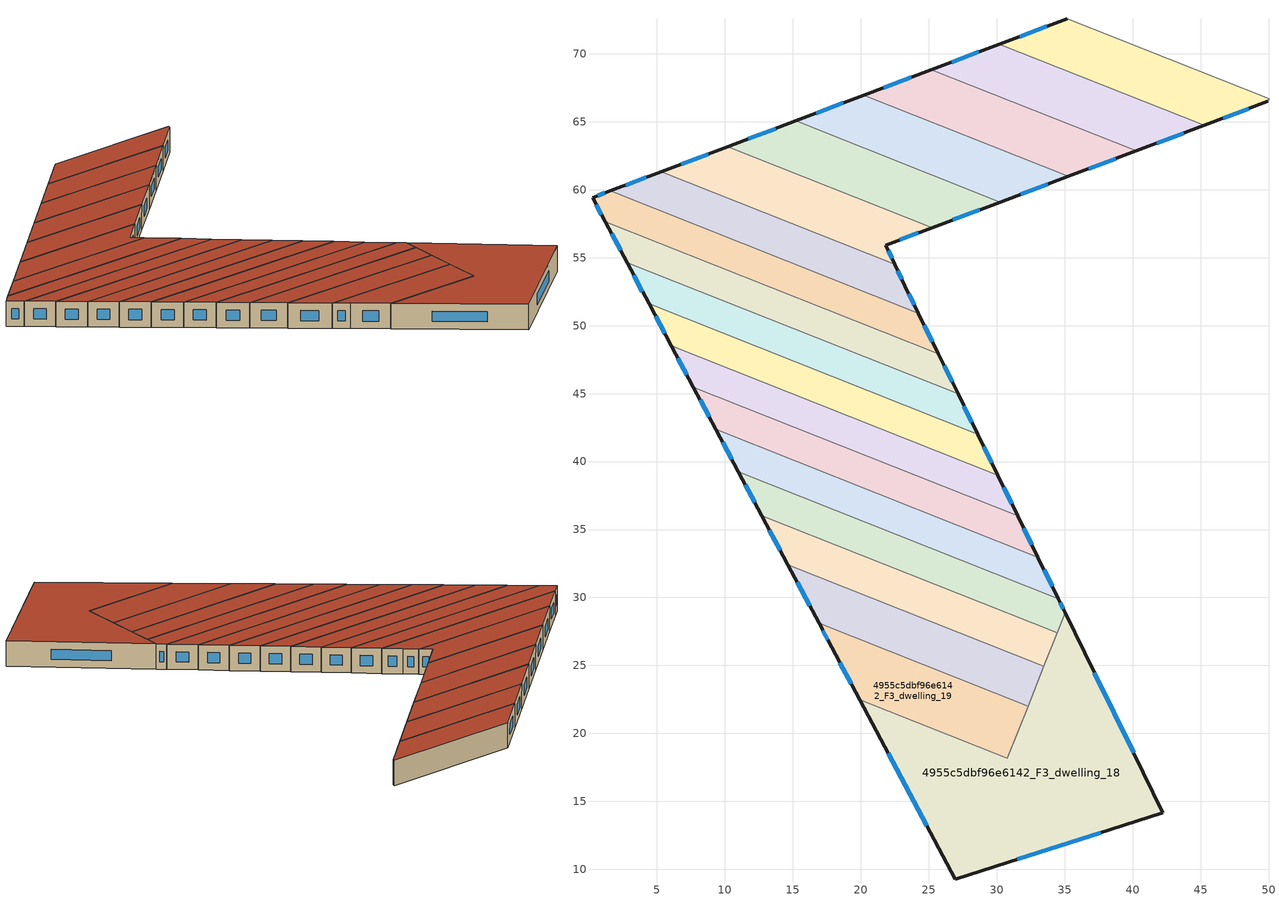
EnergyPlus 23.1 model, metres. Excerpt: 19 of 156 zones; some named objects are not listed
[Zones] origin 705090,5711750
4955c5dbf96e6142_F3_dwelling_18
 floor to 4955c5dbf96e6142_F2_dwelling_18 (EU_floor_Construction): 35.04,28.88 42.23,14.18 26.95,9.26 19.91,22.48 30.79,18.17 z9
 wall outside (EU_wall_Construction): 19.91,22.48 26.95,9.26 42.23,14.18 35.04,28.88 z9:12
 wall to 4955c5dbf96e6142_F3_dwelling_19 (EU_wall_Construction): 32.31,21.99 30.79,18.17 19.91,22.48 z9:12
 wall to 4955c5dbf96e6142_F3_dwelling_20 (EU_wall_Construction): 33.47,24.93 32.31,21.99 z9:12
 wall to 4955c5dbf96e6142_F3_dwelling_21 (EU_wall_Construction): 34.45,27.41 33.47,24.93 z9:12
 wall to 4955c5dbf96e6142_F3_dwelling_22 (EU_wall_Construction): 35.04,28.88 34.45,27.41 z9:12
 window (EU_Window_Construction): 40.08,18.58 37.19,24.48 / 31.52,10.73 37.66,12.71 / 22.02,18.53 24.84,13.22 z9.9:11.1
 roof outside (EU_roof_Construction): 42.23,14.18 35.04,28.88 30.79,18.17 19.91,22.48 26.95,9.26 z12
4955c5dbf96e6142_F3_dwelling_19
 floor to 4955c5dbf96e6142_F2_dwelling_19 (EU_floor_Construction): 32.31,21.99 30.79,18.17 19.91,22.48 17.85,26.35 16.93,28.09 z9
 wall outside (EU_wall_Construction): 16.93,28.09 17.85,26.35 19.91,22.48 z9:12
 wall to 4955c5dbf96e6142_F3_dwelling_20 (EU_wall_Construction): 32.31,21.99 16.93,28.09 z9:12
 window (EU_Window_Construction): 18.47,25.2 19.29,23.64 / 17.2,27.57 17.57,26.87 z9.9:11.1
 roof outside (EU_roof_Construction): 30.79,18.17 32.31,21.99 16.93,28.09 17.85,26.35 19.91,22.48 z12
4955c5dbf96e6142_F3_dwelling_20
 floor to 4955c5dbf96e6142_F2_dwelling_20 (EU_floor_Construction): 33.47,24.93 32.31,21.99 16.93,28.09 14.64,32.4 z9
 wall outside (EU_wall_Construction): 14.64,32.4 16.93,28.09 z9:12
 wall to 4955c5dbf96e6142_F3_dwelling_21 (EU_wall_Construction): 33.47,24.93 14.64,32.4 z9:12
 window (EU_Window_Construction): 15.32,31.11 16.24,29.38 z9.9:11.1
 roof outside (EU_roof_Construction): 32.31,21.99 33.47,24.93 14.64,32.4 16.93,28.09 z12
4955c5dbf96e6142_F3_dwelling_21
 floor to 4955c5dbf96e6142_F2_dwelling_21 (EU_floor_Construction): 34.45,27.41 33.47,24.93 14.64,32.4 12.71,36.03 z9
 wall outside (EU_wall_Construction): 12.71,36.03 14.64,32.4 z9:12
 wall to 4955c5dbf96e6142_F3_dwelling_22 (EU_wall_Construction): 34.45,27.41 12.71,36.03 z9:12
 window (EU_Window_Construction): 13.28,34.94 14.06,33.49 z9.9:11.1
 roof outside (EU_roof_Construction): 33.47,24.93 34.45,27.41 12.71,36.03 14.64,32.4 z12
4955c5dbf96e6142_F3_dwelling_22
 floor to 4955c5dbf96e6142_F2_dwelling_22 (EU_floor_Construction): 34.53,29.91 35.04,28.88 34.45,27.41 12.71,36.03 11,39.25 z9
 wall outside (EU_wall_Construction): 11,39.25 12.71,36.03 / 35.04,28.88 34.53,29.91 z9:12
 wall to 4955c5dbf96e6142_F3_dwelling_23 (EU_wall_Construction): 34.53,29.91 11,39.25 z9:12
 window (EU_Window_Construction): 11.51,38.28 12.19,36.99 / 34.89,29.19 34.68,29.6 z9.9:11.1
 roof outside (EU_roof_Construction): 34.45,27.41 35.04,28.88 34.53,29.91 11,39.25 12.71,36.03 z12
4955c5dbf96e6142_F3_dwelling_23
 floor to 4955c5dbf96e6142_F2_dwelling_23 (EU_floor_Construction): 33.04,32.97 34.53,29.91 11,39.25 9.34,42.36 z9
 wall outside (EU_wall_Construction): 9.34,42.36 11,39.25 / 34.53,29.91 33.04,32.97 z9:12
 wall to 4955c5dbf96e6142_F3_dwelling_24 (EU_wall_Construction): 33.04,32.97 9.34,42.36 z9:12
 window (EU_Window_Construction): 9.83,41.43 10.5,40.18 / 34.08,30.83 33.48,32.05 z9.9:11.1
 roof outside (EU_roof_Construction): 34.53,29.91 33.04,32.97 9.34,42.36 11,39.25 z12
4955c5dbf96e6142_F3_dwelling_24
 floor to 4955c5dbf96e6142_F2_dwelling_24 (EU_floor_Construction): 31.55,36 33.04,32.97 9.34,42.36 7.69,45.46 z9
 wall outside (EU_wall_Construction): 7.69,45.46 9.34,42.36 / 33.04,32.97 31.55,36 z9:12
 wall to 4955c5dbf96e6142_F3_dwelling_25 (EU_wall_Construction): 31.55,36 7.69,45.46 z9:12
 window (EU_Window_Construction): 8.18,44.54 8.84,43.29 / 32.59,33.87 31.99,35.09 z9.9:11.1
 roof outside (EU_roof_Construction): 33.04,32.97 31.55,36 7.69,45.46 9.34,42.36 z12
4955c5dbf96e6142_F3_dwelling_25
 floor to 4955c5dbf96e6142_F2_dwelling_25 (EU_floor_Construction): 30.07,39.01 31.55,36 7.69,45.46 6.05,48.54 z9
 wall outside (EU_wall_Construction): 6.05,48.54 7.69,45.46 / 31.55,36 30.07,39.01 z9:12
 wall to 4955c5dbf96e6142_F3_dwelling_26 (EU_wall_Construction): 30.07,39.01 6.05,48.54 z9:12
 window (EU_Window_Construction): 6.54,47.62 7.2,46.38 / 31.11,36.9 30.52,38.11 z9.9:11.1
 roof outside (EU_roof_Construction): 31.55,36 30.07,39.01 6.05,48.54 7.69,45.46 z12
4955c5dbf96e6142_F3_dwelling_26
 floor to 4955c5dbf96e6142_F2_dwelling_26 (EU_floor_Construction): 28.61,42 30.07,39.01 6.05,48.54 4.43,51.59 z9
 wall outside (EU_wall_Construction): 4.43,51.59 6.05,48.54 / 30.07,39.01 28.61,42 z9:12
 wall to 4955c5dbf96e6142_F3_dwelling_27 (EU_wall_Construction): 28.61,42 4.43,51.59 z9:12
 window (EU_Window_Construction): 4.91,50.68 5.56,49.45 / 29.64,39.91 29.05,41.11 z9.9:11.1
 roof outside (EU_roof_Construction): 30.07,39.01 28.61,42 4.43,51.59 6.05,48.54 z12
4955c5dbf96e6142_F3_dwelling_27
 floor to 4955c5dbf96e6142_F2_dwelling_27 (EU_floor_Construction): 27.16,44.98 28.61,42 4.43,51.59 2.81,54.63 z9
 wall outside (EU_wall_Construction): 2.81,54.63 4.43,51.59 / 28.61,42 27.16,44.98 z9:12
 wall to 4955c5dbf96e6142_F3_dwelling_28 (EU_wall_Construction): 27.16,44.98 2.81,54.63 z9:12
 window (EU_Window_Construction): 3.29,53.72 3.94,52.5 / 28.17,42.89 27.59,44.09 z9.9:11.1
 roof outside (EU_roof_Construction): 28.61,42 27.16,44.98 2.81,54.63 4.43,51.59 z12
4955c5dbf96e6142_F3_dwelling_28
 floor to 4955c5dbf96e6142_F2_dwelling_28 (EU_floor_Construction): 25.71,47.93 27.16,44.98 2.81,54.63 1.2,57.65 z9
 wall outside (EU_wall_Construction): 1.2,57.65 2.81,54.63 / 27.16,44.98 25.71,47.93 z9:12
 wall to 4955c5dbf96e6142_F3_dwelling_29 (EU_wall_Construction): 25.71,47.93 1.2,57.65 z9:12
 window (EU_Window_Construction): 1.69,56.74 2.33,55.53 / 26.72,45.86 26.14,47.05 z9.9:11.1
 roof outside (EU_roof_Construction): 27.16,44.98 25.71,47.93 1.2,57.65 2.81,54.63 z12
4955c5dbf96e6142_F3_dwelling_29
 floor to 4955c5dbf96e6142_F2_dwelling_29 (EU_floor_Construction): 24.25,50.92 25.71,47.93 1.2,57.65 0.26,59.42 1.56,59.91 z9
 wall outside (EU_wall_Construction): 25.71,47.93 24.25,50.92 / 1.56,59.91 0.26,59.42 1.2,57.65 z9:12
 wall to 4955c5dbf96e6142_F3_dwelling_30 (EU_wall_Construction): 24.25,50.92 1.56,59.91 z9:12
 window (EU_Window_Construction): 25.27,48.82 24.68,50.02 / 0.54,58.89 0.92,58.18 / 1.18,59.76 0.65,59.57 z9.9:11.1
 roof outside (EU_roof_Construction): 25.71,47.93 24.25,50.92 1.56,59.91 0.26,59.42 1.2,57.65 z12
4955c5dbf96e6142_F3_dwelling_30
 floor to 4955c5dbf96e6142_F2_dwelling_30 (EU_floor_Construction): 22.5,54.53 23.25,52.95 24.25,50.92 1.56,59.91 5.34,61.33 z9
 wall outside (EU_wall_Construction): 24.25,50.92 23.25,52.95 22.5,54.53 / 5.34,61.33 1.56,59.91 z9:12
 wall to 4955c5dbf96e6142_F3_dwelling_31 (EU_wall_Construction): 22.5,54.53 5.34,61.33 z9:12
 window (EU_Window_Construction): 23.95,51.53 23.55,52.34 / 4.21,60.91 2.69,60.34 / 23.03,53.42 22.73,54.06 z9.9:11.1
 roof outside (EU_roof_Construction): 24.25,50.92 23.25,52.95 22.5,54.53 5.34,61.33 1.56,59.91 z12
4955c5dbf96e6142_F3_dwelling_31
 floor to 4955c5dbf96e6142_F2_dwelling_31 (EU_floor_Construction): 25.27,57.21 21.84,55.93 22.5,54.53 5.34,61.33 10.23,63.18 z9
 wall outside (EU_wall_Construction): 22.5,54.53 21.84,55.93 25.27,57.21 / 10.23,63.18 5.34,61.33 z9:12
 wall to 4955c5dbf96e6142_F3_dwelling_32 (EU_wall_Construction): 25.27,57.21 10.23,63.18 z9:12
 window (EU_Window_Construction): 22.3,54.95 22.04,55.51 / 8.76,62.63 6.8,61.89 / 22.86,56.31 24.24,56.83 z9.9:11.1
 roof outside (EU_roof_Construction): 25.27,57.21 10.23,63.18 5.34,61.33 22.5,54.53 21.84,55.93 z12
4955c5dbf96e6142_F3_dwelling_32
 floor to 4955c5dbf96e6142_F2_dwelling_32 (EU_floor_Construction): 30.27,59.1 25.27,57.21 10.23,63.18 15.22,65.06 z9
 wall outside (EU_wall_Construction): 15.22,65.06 10.23,63.18 / 25.27,57.21 30.27,59.1 z9:12
 wall to 4955c5dbf96e6142_F3_dwelling_33 (EU_wall_Construction): 30.27,59.1 15.22,65.06 z9:12
 window (EU_Window_Construction): 13.73,64.5 11.72,63.74 / 26.76,57.78 28.77,58.53 z9.9:11.1
 roof outside (EU_roof_Construction): 30.27,59.1 15.22,65.06 10.23,63.18 25.27,57.21 z12
4955c5dbf96e6142_F3_dwelling_33
 floor to 4955c5dbf96e6142_F2_dwelling_33 (EU_floor_Construction): 35.27,60.98 30.27,59.1 15.22,65.06 20.21,66.95 z9
 wall outside (EU_wall_Construction): 20.21,66.95 15.22,65.06 / 30.27,59.1 35.27,60.98 z9:12
 wall to 4955c5dbf96e6142_F3_dwelling_34 (EU_wall_Construction): 35.27,60.98 20.21,66.95 z9:12
 window (EU_Window_Construction): 18.72,66.38 16.72,65.63 / 31.76,59.66 33.77,60.41 z9.9:11.1
 roof outside (EU_roof_Construction): 35.27,60.98 20.21,66.95 15.22,65.06 30.27,59.1 z12
4955c5dbf96e6142_F3_dwelling_34
 floor to 4955c5dbf96e6142_F2_dwelling_34 (EU_floor_Construction): 40.26,62.86 35.27,60.98 20.21,66.95 25.2,68.83 z9
 wall outside (EU_wall_Construction): 25.2,68.83 20.21,66.95 / 35.27,60.98 40.26,62.86 z9:12
 wall to 4955c5dbf96e6142_F3_dwelling_35 (EU_wall_Construction): 40.26,62.86 25.2,68.83 z9:12
 window (EU_Window_Construction): 23.71,68.26 21.71,67.51 / 36.76,61.54 38.77,62.29 z9.9:11.1
 roof outside (EU_roof_Construction): 40.26,62.86 25.2,68.83 20.21,66.95 35.27,60.98 z12
4955c5dbf96e6142_F3_dwelling_35
 floor to 4955c5dbf96e6142_F2_dwelling_35 (EU_floor_Construction): 45.26,64.73 40.26,62.86 25.2,68.83 30.19,70.71 z9
 wall outside (EU_wall_Construction): 30.19,70.71 25.2,68.83 / 40.26,62.86 45.26,64.73 z9:12
 wall to 4955c5dbf96e6142_F3_dwelling_36 (EU_wall_Construction): 45.26,64.73 30.19,70.71 z9:12
 window (EU_Window_Construction): 28.7,70.15 26.7,69.39 / 41.76,63.42 43.76,64.17 z9.9:11.1
 roof outside (EU_roof_Construction): 45.26,64.73 30.19,70.71 25.2,68.83 40.26,62.86 z12
4955c5dbf96e6142_F3_dwelling_36
 floor to 4955c5dbf96e6142_F2_dwelling_36 (EU_floor_Construction): 50.04,66.7 49.96,66.5 45.26,64.73 30.19,70.71 35.18,72.59 z9
 wall outside (EU_wall_Construction): 45.26,64.73 49.96,66.5 / 35.18,72.59 30.19,70.71 z9:12
 wall to 4955c5dbf96e6142_F3_dwelling_37 (EU_wall_Construction): 50.04,66.7 35.18,72.59 z9:12
 wall to 4955c5dbf96e6142_F3_dwelling_12 (EU_wall_Construction): 49.96,66.5 50.04,66.7 z9:12
 window (EU_Window_Construction): 46.66,65.26 48.55,65.97 / 33.68,72.03 31.68,71.27 z9.9:11.1
 roof outside (EU_roof_Construction): 49.96,66.5 50.04,66.7 35.18,72.59 30.19,70.71 45.26,64.73 z12
[Building]
EU S2 Campaign: North Axis=0; Terrain=City; Solar Distribution=FullExterior
[Site:Location]
London: Latitude=51.5; Longitude=-0.5; Time Zone=0; Elevation=25
[SizingPeriod:WeatherFileDays]
AnnualSizingPeriod: Begin Month=1; Begin Day of Month=1; End Month=12; End Day of Month=31; Day of Week for Start Day=Monday; Use Weather File Daylight Saving Period=No; Use Weather File Rain and Snow Indicators=No
[MATERIAL]
EU_InternalMass_Material: Roughness=MediumRough; Thickness=0.1; Conductivity=1; Density=1800; Specific Heat=900; Thermal Absorptance=0.9; Solar Absorptance=0.7; Visible Absorptance=0.7
[MATERIAL:NOMASS] Roughness=MediumRough; Thermal Absorptance=0.9; Solar Absorptance=0.7; Visible Absorptance=0.7
Name | Thermal Resistance
EU_wall_NoMass | 1.04674
EU_roof_NoMass | 4.32442
EU_floor_NoMass | 2.04616
[WINDOWMATERIAL:SIMPLEGLAZINGSYSTEM]
EU_Window_SimpleGlazing: UFactor=4.25843; Solar Heat Gain Coefficient=0.85; Visible Transmittance=0.85
[CONSTRUCTION]
EU_wall_Construction: EU_wall_NoMass
EU_roof_Construction: EU_roof_NoMass
EU_floor_Construction: EU_floor_NoMass
EU_Window_Construction: EU_Window_SimpleGlazing
EU_InternalMass_Construction: EU_InternalMass_Material
[ZONE] Type=1; Multiplier=1; Ceiling Height=autocalculate; Floor Area=autocalculate; Part of Total Floor Area=Yes
Name | Volume
4955c5dbf96e6142_F3_dwelling_18 | 555.398
4955c5dbf96e6142_F3_dwelling_19 | 174.353
4955c5dbf96e6142_F3_dwelling_20 | 174.411
4955c5dbf96e6142_F3_dwelling_21 | 174.349
4955c5dbf96e6142_F3_dwelling_22 | 174.344
4955c5dbf96e6142_F3_dwelling_23; 4955c5dbf96e6142_F3_dwelling_33 | 174.388
4955c5dbf96e6142_F3_dwelling_24; 4955c5dbf96e6142_F3_dwelling_29; 4955c5dbf96e6142_F3_dwelling_32 | 174.412
4955c5dbf96e6142_F3_dwelling_25 | 174.358
4955c5dbf96e6142_F3_dwelling_26 | 174.356
4955c5dbf96e6142_F3_dwelling_27 | 174.401
4955c5dbf96e6142_F3_dwelling_28 | 174.36
4955c5dbf96e6142_F3_dwelling_30 | 174.398
4955c5dbf96e6142_F3_dwelling_31 | 174.33
4955c5dbf96e6142_F3_dwelling_34 | 174.385
4955c5dbf96e6142_F3_dwelling_35 | 174.384
4955c5dbf96e6142_F3_dwelling_36 | 174.39
[INTERNALMASS] Construction=EU_InternalMass_Construction
Name | Zone or ZoneList | Surface Area
4955c5dbf96e6142_F3_dwelling_18_EU_InternalMass | 4955c5dbf96e6142_F3_dwelling_18 | 185.129
4955c5dbf96e6142_F3_dwelling_19_EU_InternalMass | 4955c5dbf96e6142_F3_dwelling_19 | 58.117
4955c5dbf96e6142_F3_dwelling_20_EU_InternalMass | 4955c5dbf96e6142_F3_dwelling_20 | 58.137
4955c5dbf96e6142_F3_dwelling_21_EU_InternalMass | 4955c5dbf96e6142_F3_dwelling_21 | 58.1162
4955c5dbf96e6142_F3_dwelling_22_EU_InternalMass | 4955c5dbf96e6142_F3_dwelling_22 | 58.1147
4955c5dbf96e6142_F3_dwelling_23_EU_InternalMass | 4955c5dbf96e6142_F3_dwelling_23 | 58.1293
4955c5dbf96e6142_F3_dwelling_24_EU_InternalMass | 4955c5dbf96e6142_F3_dwelling_24 | 58.1374
4955c5dbf96e6142_F3_dwelling_25_EU_InternalMass | 4955c5dbf96e6142_F3_dwelling_25 | 58.1195
4955c5dbf96e6142_F3_dwelling_26_EU_InternalMass | 4955c5dbf96e6142_F3_dwelling_26 | 58.1186
4955c5dbf96e6142_F3_dwelling_27_EU_InternalMass | 4955c5dbf96e6142_F3_dwelling_27 | 58.1337
4955c5dbf96e6142_F3_dwelling_28_EU_InternalMass | 4955c5dbf96e6142_F3_dwelling_28 | 58.1197
4955c5dbf96e6142_F3_dwelling_29_EU_InternalMass | 4955c5dbf96e6142_F3_dwelling_29 | 58.1377
4955c5dbf96e6142_F3_dwelling_30_EU_InternalMass | 4955c5dbf96e6142_F3_dwelling_30 | 58.1323
4955c5dbf96e6142_F3_dwelling_31_EU_InternalMass | 4955c5dbf96e6142_F3_dwelling_31 | 58.1102
4955c5dbf96e6142_F3_dwelling_32_EU_InternalMass | 4955c5dbf96e6142_F3_dwelling_32 | 58.1373
4955c5dbf96e6142_F3_dwelling_33_EU_InternalMass | 4955c5dbf96e6142_F3_dwelling_33 | 58.1294
4955c5dbf96e6142_F3_dwelling_34_EU_InternalMass | 4955c5dbf96e6142_F3_dwelling_34 | 58.1285
4955c5dbf96e6142_F3_dwelling_35_EU_InternalMass | 4955c5dbf96e6142_F3_dwelling_35 | 58.1276
4955c5dbf96e6142_F3_dwelling_36_EU_InternalMass | 4955c5dbf96e6142_F3_dwelling_36 | 58.1302
[OTHEREQUIPMENT] Fuel Type=Electricity; Design Level Calculation Method=Watts/Area; Power per Zone Floor Area=1; Fraction Latent=0; Fraction Radiant=0; Fraction Lost=0; Carbon Dioxide Generation Rate=0; EndUse Subcategory=EU_Step8_InternalGains
Name | Zone or ZoneList or Space or SpaceList | Schedule
EU_Step8_InternalGain_4955c5dbf96e6142_F3_dwelling_18_f000 | 4955c5dbf96e6142_F3_dwelling_18 | EU_Step8_GainSchedule_4955c5dbf96e6142_F3_dwelling_18_f000
EU_Step8_InternalGain_4955c5dbf96e6142_F3_dwelling_19_f000 | 4955c5dbf96e6142_F3_dwelling_19 | EU_Step8_GainSchedule_4955c5dbf96e6142_F3_dwelling_19_f000
EU_Step8_InternalGain_4955c5dbf96e6142_F3_dwelling_20_f000 | 4955c5dbf96e6142_F3_dwelling_20 | EU_Step8_GainSchedule_4955c5dbf96e6142_F3_dwelling_20_f000
EU_Step8_InternalGain_4955c5dbf96e6142_F3_dwelling_21_f000 | 4955c5dbf96e6142_F3_dwelling_21 | EU_Step8_GainSchedule_4955c5dbf96e6142_F3_dwelling_21_f000
EU_Step8_InternalGain_4955c5dbf96e6142_F3_dwelling_22_f000 | 4955c5dbf96e6142_F3_dwelling_22 | EU_Step8_GainSchedule_4955c5dbf96e6142_F3_dwelling_22_f000
EU_Step8_InternalGain_4955c5dbf96e6142_F3_dwelling_23_f000 | 4955c5dbf96e6142_F3_dwelling_23 | EU_Step8_GainSchedule_4955c5dbf96e6142_F3_dwelling_23_f000
EU_Step8_InternalGain_4955c5dbf96e6142_F3_dwelling_24_f000 | 4955c5dbf96e6142_F3_dwelling_24 | EU_Step8_GainSchedule_4955c5dbf96e6142_F3_dwelling_24_f000
EU_Step8_InternalGain_4955c5dbf96e6142_F3_dwelling_25_f000 | 4955c5dbf96e6142_F3_dwelling_25 | EU_Step8_GainSchedule_4955c5dbf96e6142_F3_dwelling_25_f000
EU_Step8_InternalGain_4955c5dbf96e6142_F3_dwelling_26_f000 | 4955c5dbf96e6142_F3_dwelling_26 | EU_Step8_GainSchedule_4955c5dbf96e6142_F3_dwelling_26_f000
EU_Step8_InternalGain_4955c5dbf96e6142_F3_dwelling_27_f000 | 4955c5dbf96e6142_F3_dwelling_27 | EU_Step8_GainSchedule_4955c5dbf96e6142_F3_dwelling_27_f000
EU_Step8_InternalGain_4955c5dbf96e6142_F3_dwelling_28_f000 | 4955c5dbf96e6142_F3_dwelling_28 | EU_Step8_GainSchedule_4955c5dbf96e6142_F3_dwelling_28_f000
EU_Step8_InternalGain_4955c5dbf96e6142_F3_dwelling_29_f000 | 4955c5dbf96e6142_F3_dwelling_29 | EU_Step8_GainSchedule_4955c5dbf96e6142_F3_dwelling_29_f000
EU_Step8_InternalGain_4955c5dbf96e6142_F3_dwelling_30_f000 | 4955c5dbf96e6142_F3_dwelling_30 | EU_Step8_GainSchedule_4955c5dbf96e6142_F3_dwelling_30_f000
EU_Step8_InternalGain_4955c5dbf96e6142_F3_dwelling_31_f000 | 4955c5dbf96e6142_F3_dwelling_31 | EU_Step8_GainSchedule_4955c5dbf96e6142_F3_dwelling_31_f000
EU_Step8_InternalGain_4955c5dbf96e6142_F3_dwelling_32_f000 | 4955c5dbf96e6142_F3_dwelling_32 | EU_Step8_GainSchedule_4955c5dbf96e6142_F3_dwelling_32_f000
EU_Step8_InternalGain_4955c5dbf96e6142_F3_dwelling_33_f000 | 4955c5dbf96e6142_F3_dwelling_33 | EU_Step8_GainSchedule_4955c5dbf96e6142_F3_dwelling_33_f000
EU_Step8_InternalGain_4955c5dbf96e6142_F3_dwelling_34_f000 | 4955c5dbf96e6142_F3_dwelling_34 | EU_Step8_GainSchedule_4955c5dbf96e6142_F3_dwelling_34_f000
EU_Step8_InternalGain_4955c5dbf96e6142_F3_dwelling_35_f000 | 4955c5dbf96e6142_F3_dwelling_35 | EU_Step8_GainSchedule_4955c5dbf96e6142_F3_dwelling_35_f000
EU_Step8_InternalGain_4955c5dbf96e6142_F3_dwelling_36_f000 | 4955c5dbf96e6142_F3_dwelling_36 | EU_Step8_GainSchedule_4955c5dbf96e6142_F3_dwelling_36_f000
[ZONEVENTILATION:DESIGNFLOWRATE] Schedule=EU_AlwaysOn; Design Flow Rate Calculation Method=AirChanges/Hour; Air Changes per Hour=0.488719; Ventilation Type=Natural; Fan Pressure Rise=0; Fan Total Efficiency=1; Constant Term Coefficient=1; Temperature Term Coefficient=0; Velocity Term Coefficient=0; Velocity Squared Term Coefficient=0; Minimum Indoor Temperature=-100; Maximum Indoor Temperature=100; Delta Temperature=-100; Minimum Outdoor Temperature=-100; Maximum Outdoor Temperature=100; Maximum Wind Speed=40
Name | Zone or ZoneList or Space or SpaceList
EU_ConstantAir_4955c5dbf96e6142_F3_dwelling_18 | 4955c5dbf96e6142_F3_dwelling_18
EU_ConstantAir_4955c5dbf96e6142_F3_dwelling_19 | 4955c5dbf96e6142_F3_dwelling_19
EU_ConstantAir_4955c5dbf96e6142_F3_dwelling_20 | 4955c5dbf96e6142_F3_dwelling_20
EU_ConstantAir_4955c5dbf96e6142_F3_dwelling_21 | 4955c5dbf96e6142_F3_dwelling_21
EU_ConstantAir_4955c5dbf96e6142_F3_dwelling_22 | 4955c5dbf96e6142_F3_dwelling_22
EU_ConstantAir_4955c5dbf96e6142_F3_dwelling_23 | 4955c5dbf96e6142_F3_dwelling_23
EU_ConstantAir_4955c5dbf96e6142_F3_dwelling_24 | 4955c5dbf96e6142_F3_dwelling_24
EU_ConstantAir_4955c5dbf96e6142_F3_dwelling_25 | 4955c5dbf96e6142_F3_dwelling_25
EU_ConstantAir_4955c5dbf96e6142_F3_dwelling_26 | 4955c5dbf96e6142_F3_dwelling_26
EU_ConstantAir_4955c5dbf96e6142_F3_dwelling_27 | 4955c5dbf96e6142_F3_dwelling_27
EU_ConstantAir_4955c5dbf96e6142_F3_dwelling_28 | 4955c5dbf96e6142_F3_dwelling_28
EU_ConstantAir_4955c5dbf96e6142_F3_dwelling_29 | 4955c5dbf96e6142_F3_dwelling_29
EU_ConstantAir_4955c5dbf96e6142_F3_dwelling_30 | 4955c5dbf96e6142_F3_dwelling_30
EU_ConstantAir_4955c5dbf96e6142_F3_dwelling_31 | 4955c5dbf96e6142_F3_dwelling_31
EU_ConstantAir_4955c5dbf96e6142_F3_dwelling_32 | 4955c5dbf96e6142_F3_dwelling_32
EU_ConstantAir_4955c5dbf96e6142_F3_dwelling_33 | 4955c5dbf96e6142_F3_dwelling_33
EU_ConstantAir_4955c5dbf96e6142_F3_dwelling_34 | 4955c5dbf96e6142_F3_dwelling_34
EU_ConstantAir_4955c5dbf96e6142_F3_dwelling_35 | 4955c5dbf96e6142_F3_dwelling_35
EU_ConstantAir_4955c5dbf96e6142_F3_dwelling_36 | 4955c5dbf96e6142_F3_dwelling_36
[HVACTEMPLATE:ZONE:IDEALLOADSAIRSYSTEM] System Availability Schedule=EU_AlwaysOn; Maximum Heating Supply Air Temperature=50; Minimum Cooling Supply Air Temperature=13; Maximum Heating Supply Air Humidity Ratio=0.0156; Minimum Cooling Supply Air Humidity Ratio=0.0077; Heating Limit=NoLimit; Cooling Limit=NoLimit; Heating Availability Schedule=EU_AlwaysOn; Cooling Availability Schedule=EU_CoolingOff; Dehumidification Control Type=ConstantSensibleHeatRatio; Cooling Sensible Heat Ratio=0.7; Dehumidification Setpoint=60; Humidification Control Type=None; Humidification Setpoint=30; Outdoor Air Method=None; Outdoor Air Flow Rate per Person=0.00944; Outdoor Air Flow Rate per Zone Floor Area=0; Outdoor Air Flow Rate per Zone=0; Demand Controlled Ventilation Type=None; Outdoor Air Economizer Type=NoEconomizer; Heat Recovery Type=None; Sensible Heat Recovery Effectiveness=0.7; Latent Heat Recovery Effectiveness=0.65
Name | Template Thermostat
4955c5dbf96e6142_F3_dwelling_18 | EU_HeatOnly_4955c5dbf96e6142_F3_dwelling_18
4955c5dbf96e6142_F3_dwelling_19 | EU_HeatOnly_4955c5dbf96e6142_F3_dwelling_19
4955c5dbf96e6142_F3_dwelling_20 | EU_HeatOnly_4955c5dbf96e6142_F3_dwelling_20
4955c5dbf96e6142_F3_dwelling_21 | EU_HeatOnly_4955c5dbf96e6142_F3_dwelling_21
4955c5dbf96e6142_F3_dwelling_22 | EU_HeatOnly_4955c5dbf96e6142_F3_dwelling_22
4955c5dbf96e6142_F3_dwelling_23 | EU_HeatOnly_4955c5dbf96e6142_F3_dwelling_23
4955c5dbf96e6142_F3_dwelling_24 | EU_HeatOnly_4955c5dbf96e6142_F3_dwelling_24
4955c5dbf96e6142_F3_dwelling_25 | EU_HeatOnly_4955c5dbf96e6142_F3_dwelling_25
4955c5dbf96e6142_F3_dwelling_26 | EU_HeatOnly_4955c5dbf96e6142_F3_dwelling_26
4955c5dbf96e6142_F3_dwelling_27 | EU_HeatOnly_4955c5dbf96e6142_F3_dwelling_27
4955c5dbf96e6142_F3_dwelling_28 | EU_HeatOnly_4955c5dbf96e6142_F3_dwelling_28
4955c5dbf96e6142_F3_dwelling_29 | EU_HeatOnly_4955c5dbf96e6142_F3_dwelling_29
4955c5dbf96e6142_F3_dwelling_30 | EU_HeatOnly_4955c5dbf96e6142_F3_dwelling_30
4955c5dbf96e6142_F3_dwelling_31 | EU_HeatOnly_4955c5dbf96e6142_F3_dwelling_31
4955c5dbf96e6142_F3_dwelling_32 | EU_HeatOnly_4955c5dbf96e6142_F3_dwelling_32
4955c5dbf96e6142_F3_dwelling_33 | EU_HeatOnly_4955c5dbf96e6142_F3_dwelling_33
4955c5dbf96e6142_F3_dwelling_34 | EU_HeatOnly_4955c5dbf96e6142_F3_dwelling_34
4955c5dbf96e6142_F3_dwelling_35 | EU_HeatOnly_4955c5dbf96e6142_F3_dwelling_35
4955c5dbf96e6142_F3_dwelling_36 | EU_HeatOnly_4955c5dbf96e6142_F3_dwelling_36
[SIZING:ZONE] Zone Cooling Design Supply Air Temperature Input Method=SupplyAirTemperature; Zone Cooling Design Supply Air Temperature=13; Zone Heating Design Supply Air Temperature Input Method=SupplyAirTemperature; Zone Heating Design Supply Air Temperature=50; Zone Cooling Design Supply Air Humidity Ratio=0.008; Zone Heating Design Supply Air Humidity Ratio=0.008; Cooling Design Air Flow Method=DesignDay; Cooling Design Air Flow Rate=0; Cooling Minimum Air Flow per Zone Floor Area=0.000762; Cooling Minimum Air Flow=0; Cooling Minimum Air Flow Fraction=0.2; Heating Design Air Flow Method=DesignDay; Heating Design Air Flow Rate=0; Heating Maximum Air Flow per Zone Floor Area=0.002032; Heating Maximum Air Flow=0.141576; Heating Maximum Air Flow Fraction=0.3; Account for Dedicated Outdoor Air System=No; Dedicated Outdoor Air System Control Strategy=NeutralSupplyAir; Dedicated Outdoor Air Low Setpoint Temperature for Design=autosize; Dedicated Outdoor Air High Setpoint Temperature for Design=autosize; Zone Load Sizing Method=Sensible Load Only No Latent Load; Zone Latent Cooling Design Supply Air Humidity Ratio Input Method=HumidityRatioDifference; Zone Cooling Design Supply Air Humidity Ratio Difference=0.005; Zone Latent Heating Design Supply Air Humidity Ratio Input Method=HumidityRatioDifference; Zone Humidification Design Supply Air Humidity Ratio Difference=0.005
4955c5dbf96e6142_F3_dwelling_18; 4955c5dbf96e6142_F3_dwelling_19; 4955c5dbf96e6142_F3_dwelling_20; 4955c5dbf96e6142_F3_dwelling_21; 4955c5dbf96e6142_F3_dwelling_22; 4955c5dbf96e6142_F3_dwelling_23; 4955c5dbf96e6142_F3_dwelling_24; 4955c5dbf96e6142_F3_dwelling_25; 4955c5dbf96e6142_F3_dwelling_26; 4955c5dbf96e6142_F3_dwelling_27; 4955c5dbf96e6142_F3_dwelling_28; 4955c5dbf96e6142_F3_dwelling_29; 4955c5dbf96e6142_F3_dwelling_30; 4955c5dbf96e6142_F3_dwelling_31; 4955c5dbf96e6142_F3_dwelling_32; 4955c5dbf96e6142_F3_dwelling_33; 4955c5dbf96e6142_F3_dwelling_34; 4955c5dbf96e6142_F3_dwelling_35; 4955c5dbf96e6142_F3_dwelling_36
[SCHEDULE:CONSTANT]
Name | Hourly Value
EU_AlwaysOn | 1
EU_CoolingOff | 0
[SCHEDULE:FILE] Column Number=1; Rows to Skip at Top=0; Number of Hours of Data=8760; Column Separator=Comma; Interpolate to Timestep=No; Minutes per Item=60; Adjust Schedule for Daylight Savings=Yes
Name | File
EU_Step8_GainSchedule_4955c5dbf96e6142_F3_dwelling_18_f000 | ../../schedules/4955c5dbf96e6142/4955c5dbf96e6142_F3_dwelling_18_f000_gain.csv
EU_Step8_GainSchedule_4955c5dbf96e6142_F3_dwelling_19_f000 | ../../schedules/4955c5dbf96e6142/4955c5dbf96e6142_F3_dwelling_19_f000_gain.csv
EU_Step8_GainSchedule_4955c5dbf96e6142_F3_dwelling_20_f000 | ../../schedules/4955c5dbf96e6142/4955c5dbf96e6142_F3_dwelling_20_f000_gain.csv
EU_Step8_GainSchedule_4955c5dbf96e6142_F3_dwelling_21_f000 | ../../schedules/4955c5dbf96e6142/4955c5dbf96e6142_F3_dwelling_21_f000_gain.csv
EU_Step8_GainSchedule_4955c5dbf96e6142_F3_dwelling_22_f000 | ../../schedules/4955c5dbf96e6142/4955c5dbf96e6142_F3_dwelling_22_f000_gain.csv
EU_Step8_GainSchedule_4955c5dbf96e6142_F3_dwelling_23_f000 | ../../schedules/4955c5dbf96e6142/4955c5dbf96e6142_F3_dwelling_23_f000_gain.csv
EU_Step8_GainSchedule_4955c5dbf96e6142_F3_dwelling_24_f000 | ../../schedules/4955c5dbf96e6142/4955c5dbf96e6142_F3_dwelling_24_f000_gain.csv
EU_Step8_GainSchedule_4955c5dbf96e6142_F3_dwelling_25_f000 | ../../schedules/4955c5dbf96e6142/4955c5dbf96e6142_F3_dwelling_25_f000_gain.csv
EU_Step8_GainSchedule_4955c5dbf96e6142_F3_dwelling_26_f000 | ../../schedules/4955c5dbf96e6142/4955c5dbf96e6142_F3_dwelling_26_f000_gain.csv
EU_Step8_GainSchedule_4955c5dbf96e6142_F3_dwelling_27_f000 | ../../schedules/4955c5dbf96e6142/4955c5dbf96e6142_F3_dwelling_27_f000_gain.csv
EU_Step8_GainSchedule_4955c5dbf96e6142_F3_dwelling_28_f000 | ../../schedules/4955c5dbf96e6142/4955c5dbf96e6142_F3_dwelling_28_f000_gain.csv
EU_Step8_GainSchedule_4955c5dbf96e6142_F3_dwelling_29_f000 | ../../schedules/4955c5dbf96e6142/4955c5dbf96e6142_F3_dwelling_29_f000_gain.csv
EU_Step8_GainSchedule_4955c5dbf96e6142_F3_dwelling_30_f000 | ../../schedules/4955c5dbf96e6142/4955c5dbf96e6142_F3_dwelling_30_f000_gain.csv
EU_Step8_GainSchedule_4955c5dbf96e6142_F3_dwelling_31_f000 | ../../schedules/4955c5dbf96e6142/4955c5dbf96e6142_F3_dwelling_31_f000_gain.csv
EU_Step8_GainSchedule_4955c5dbf96e6142_F3_dwelling_32_f000 | ../../schedules/4955c5dbf96e6142/4955c5dbf96e6142_F3_dwelling_32_f000_gain.csv
EU_Step8_GainSchedule_4955c5dbf96e6142_F3_dwelling_33_f000 | ../../schedules/4955c5dbf96e6142/4955c5dbf96e6142_F3_dwelling_33_f000_gain.csv
EU_Step8_GainSchedule_4955c5dbf96e6142_F3_dwelling_34_f000 | ../../schedules/4955c5dbf96e6142/4955c5dbf96e6142_F3_dwelling_34_f000_gain.csv
EU_Step8_GainSchedule_4955c5dbf96e6142_F3_dwelling_35_f000 | ../../schedules/4955c5dbf96e6142/4955c5dbf96e6142_F3_dwelling_35_f000_gain.csv
EU_Step8_GainSchedule_4955c5dbf96e6142_F3_dwelling_36_f000 | ../../schedules/4955c5dbf96e6142/4955c5dbf96e6142_F3_dwelling_36_f000_gain.csv
